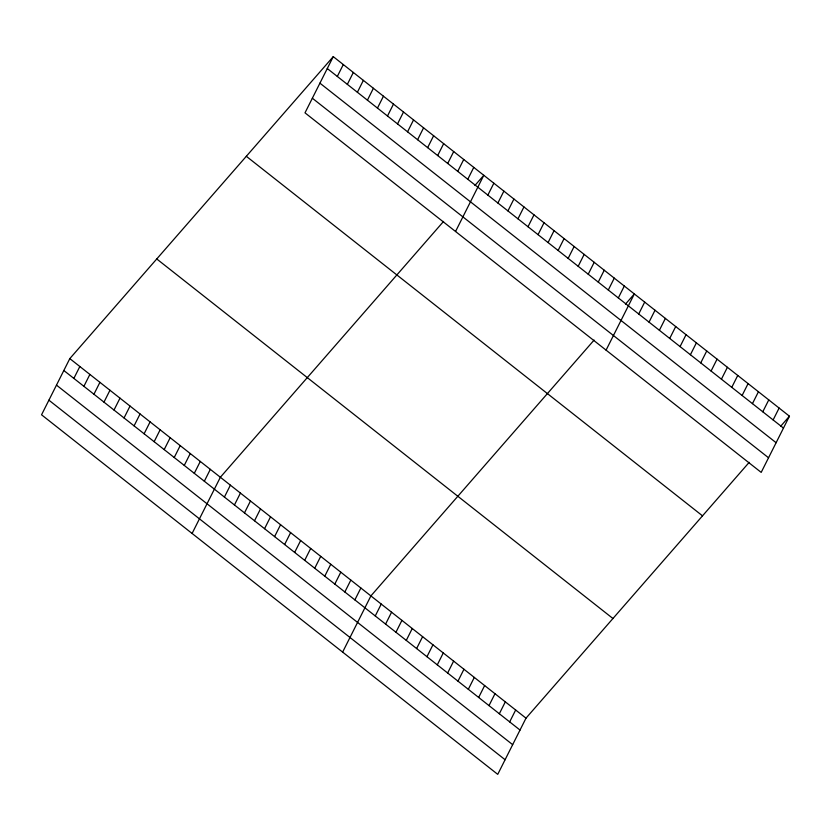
<?xml version="1.0" encoding="UTF-8"?>
<svg xmlns="http://www.w3.org/2000/svg" width="831" height="831" viewBox="0 0 831 831"><rect width="100%" height="100%" fill="white"/><g stroke="black" fill="none" stroke-linecap="round" stroke-linejoin="round"><path stroke-width="1.25" d="M333.262 56.643L304.998 112.839L761.186 472.392L789.45 416.196L333.262 56.643L69.814 358.608L41.55 414.804L497.738 774.357L526.002 718.161L749.198 462.337M73.866 378.406L79.849 366.513M83.9 386.322L89.883 374.428M93.945 394.226L99.917 382.333M103.979 402.142L109.962 390.248M114.013 410.047L119.996 398.153M124.048 417.962L130.031 406.068M134.082 425.867L140.065 413.973M144.116 433.782L150.099 421.888M337.313 76.452L343.296 64.558M154.161 441.687L160.134 429.793M347.348 84.357L353.331 72.463M164.195 449.602L170.178 437.708M357.382 92.272L363.365 80.378M174.23 457.507L180.213 445.613M367.427 100.177L373.399 88.283M184.264 465.422L190.247 453.529M377.461 108.092L383.444 96.199M194.298 473.327L200.281 461.434M387.495 115.997L393.479 104.104M204.343 481.242L210.316 469.349M397.53 123.912L403.513 112.019M192.096 533.45L220.36 477.254L443.557 221.43M407.564 131.817L413.547 119.924M224.412 497.063L230.395 485.169M417.598 139.733L423.581 127.839M234.446 504.968L240.429 493.074M427.643 147.638L433.626 135.744M244.48 512.883L250.463 500.989M437.677 155.553L443.661 143.659M254.515 520.788L260.498 508.894M447.712 163.458L453.695 151.574M264.559 528.703L270.532 516.809M457.746 171.373L463.729 159.479M274.594 536.608L280.577 524.714M467.78 179.288L473.763 167.395M284.628 544.523L290.611 532.629M455.544 231.496L483.798 175.299L474.948 185.448M294.662 552.428L300.645 540.534M487.859 195.108L493.843 183.215M304.697 560.343L310.68 548.45M497.894 203.013L503.877 191.12M314.731 568.248L320.714 556.355M507.928 210.929L513.911 199.035M324.776 576.163L330.759 564.27M517.962 218.833L523.946 206.94M334.81 584.079L340.793 572.185M527.997 226.749L533.98 214.855M344.844 591.984L350.827 580.09M538.041 234.654L544.025 222.76M354.879 599.899L360.862 588.005M548.076 242.569L554.059 230.675M342.632 652.106L370.896 595.91L594.092 340.087M558.11 250.474L564.093 238.58M375.259 615.958L381.242 604.064M568.144 258.389L574.128 246.495M385.594 624.102L391.578 612.208M578.179 266.294L584.162 254.4M395.94 632.256L401.924 620.362M588.223 274.209L594.196 262.316M406.276 640.4L412.259 628.506M598.258 282.114L604.241 270.22M416.622 648.554L422.605 636.66M608.292 290.029L614.275 278.136M426.957 656.708L432.941 644.814M618.326 297.934L624.31 286.041M437.303 664.852L443.276 652.958M606.079 350.142L634.344 293.956L625.494 304.104M447.639 673.006L453.622 661.112M638.707 313.993L644.69 302.1M457.985 681.15L463.958 669.256M649.042 322.148L655.025 310.254M468.32 689.304L474.304 677.41M659.388 330.291L665.371 318.398M478.656 697.448L484.639 685.554M669.724 338.446L675.707 326.552M489.002 705.602L494.985 693.708M680.07 346.6L686.042 334.706M499.338 713.756L505.321 701.863M690.405 354.744L696.388 342.85M509.683 721.9L515.667 710.006M700.741 362.898L706.724 351.004M711.087 371.041L717.07 359.148M721.422 379.196L727.405 367.302M731.768 387.339L737.751 375.446M742.104 395.494L748.087 383.6M752.45 403.648L758.433 391.754M762.785 411.792L768.768 399.898M773.131 419.946L779.114 408.052M780.6 426.345L789.45 416.196M327.279 68.537L783.467 428.09M319.925 83.162L776.112 442.715M312.352 98.224L768.54 457.777M246.319 156.29L702.517 515.843M156.747 258.96L612.946 618.513M69.814 358.608L526.002 718.161M63.831 370.501L520.019 730.054M56.477 385.117L512.665 744.669M48.904 400.178L505.092 759.731"/></g></svg>
